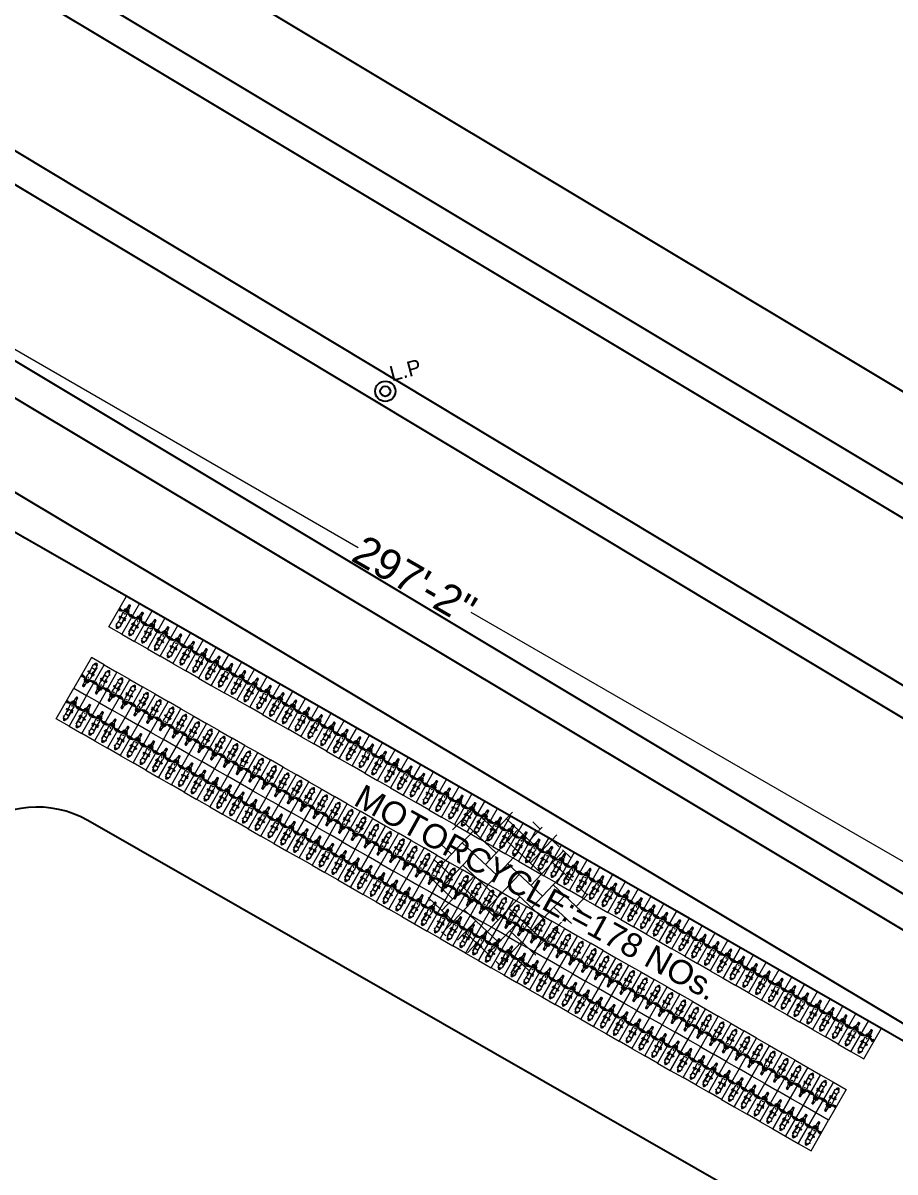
# Model space of a CAD drawing. Header units: inches. Extents: x -110725 to 51121, y 8404 to 44825.
# Drawn here: x -33992 to -32451, y 22907 to 24938 of the extents above; entities that cross this region are included whole.
import ezdxf
from ezdxf.enums import TextEntityAlignment as Align

# ---------------------------------------------------------------- set-up
doc = ezdxf.new("R2010")
doc.units = ezdxf.units.IN
doc.header["$LTSCALE"] = 0.1
doc.header["$MEASUREMENT"] = 0
doc.linetypes.add('CENTER', pattern=[2, 1.25, -0.25, 0.25, -0.25])
doc.layers.get('0').update_dxf_attribs({"color": 1, "lineweight": 0})
doc.layers.get('Defpoints').update_dxf_attribs({"lineweight": 0})
for name, color, linetype in [('boundary', 6, 'Continuous'), ('building', 6, 'Continuous'), ('GREEN BELT', 80, 'Continuous'), ('POLE', 7, 'Continuous'), ('road', 8, 'Continuous'), ('SEAL', 7, 'Continuous')]:
    doc.layers.add(name, color=color, linetype=linetype)
for name, color, linetype, lineweight in [('CAR', 4, 'Continuous', 0), ('dim', 252, 'Continuous', 0), ('HATCH', 5, 'Continuous', 5), ('TEXT', 3, 'Continuous', 0)]:
    doc.layers.add(name, color=color, linetype=linetype, lineweight=lineweight)
doc.styles.add('EHSAN', font='arial.ttf', dxfattribs={"height": 54})
doc.styles.add('MONOTXT', font='@Arial Unicode MS')
doc.styles.get("Standard").update_dxf_attribs({"font": 'arial.ttf'})
doc.dimstyles.new('DIM1', dxfattribs={"dimtxt": 54, "dimasz": 6, "dimexe": 6, "dimexo": 3, "dimgap": 1, "dimtad": 0, "dimzin": 0, "dimdsep": 46, "dimlunit": 4, "dimtxsty": 'EHSAN', "dimblk": 'ARCHTICK', "dimcen": 3, "dimdle": 6, "dimclrd": 4, "dimclre": 4, "dimclrt": 6, "dimadec": 0, "dimazin": 0, "dimtfac": 1, "dimtofl": 0, "dimtmove": 1, "dimatfit": 3, "dimldrblk": 'ARCHTICK', "dimfxl": 4, "dimtolj": 1, "dimtzin": 3, "dimlwd": -1, "dimlwe": -1, "dimarcsym": 0})

# ---------------------------------------------------------------- blocks, each defined once
blk = doc.blocks.new('LP')
at = {"layer": 'POLE', "linetype": 'Continuous'}
for radius in [2.24, 1.12]:
    blk.add_circle((39544.58, 18392.87), radius, dxfattribs=at)
at = {"layer": 'SEAL', "color": 7, "linetype": 'Continuous', "lineweight": 25, "style": 'MONOTXT'}
blk.add_text('L.P', height=3.36, dxfattribs=at).set_placement((39550.06, 18394.6), align=Align.CENTER)
blk = doc.blocks.new('_ArchTick')
at = {"color": 0, "linetype": 'ByBlock', "const_width": 0.15}
blk.add_lwpolyline([(-0.5, -0.5), (0.5, 0.5)], dxfattribs=at)
blk = doc.blocks.new('*D36')
at = {"layer": 'Defpoints', "color": 0, "transparency": 16777216}
for p in [(-34844.4, 24844.2), (-34980.2, 24608.8, 1175.7), (-31891.2, 22827, 1175.7)]:
    blk.add_point(p, dxfattribs=at)
at = {"layer": 'dim', "color": 4, "transparency": 16777216}
for p, q in [((-34978.7, 24611.4), (-34841.4, 24849.4)), ((-34865.2, 24856.2), (-33399.6, 24010.9)), ((-31734.6, 23050.4), (-33200.1, 23895.8)), ((-31889.7, 22829.6), (-31752.3, 23067.6))]:
    blk.add_line(p, q, dxfattribs=at)
at = {"layer": 'dim', "color": 4, "transparency": 16777216, "xscale": 24, "yscale": 24, "zscale": 24}
for p, rotation in [((-34844.4, 24844.2), 150.0229745556264), ((-31755.3, 23062.4), 330.0229745556264)]:
    blk.add_blockref('_ArchTick', p, dxfattribs=dict(at, rotation=rotation))
at = {"layer": 'dim', "color": 6, "transparency": 16777216, "insert": (-33299.9, 23953.3), "char_height": 54, "attachment_point": 5, "rotation": 330.023, "style": 'EHSAN'}
blk.add_mtext('\\A1;297\'-2"', dxfattribs=at)
blk = doc.blocks.new('*X104')
at = {"color": 0}
for p, q in [((923.8, 1749), (924.5, 1749.7)), ((923.8, 1749.4), (924.1, 1749.7)), ((924.4, 1748.8), (923.8, 1749.4)), ((924.7, 1748.9), (923.9, 1749.6)), ((924, 1748.8), (924.7, 1749.5)), ((924.7, 1749.2), (924.3, 1749.7)), ((924.3, 1748.8), (924.7, 1749.2))]:
    blk.add_line(p, q, dxfattribs=at)
blk = doc.blocks.new('BICK 2')
h = blk.add_hatch()
h.set_pattern_fill('AR-HBONE', color=8, scale=0.15, angle=180, style=0)
h.set_pattern_definition([(225, (19574.7, -9784.29946), (-2e-16, -0.848528137), [1.8, -0.6]), (315, (19574.27574, -9784.7237), (-2e-16, -0.848528137), [1.8, -0.6])])
h.paths.add_polyline_path([(-16.2, -16.9, -0.357799), (-13.7, -16.9), (-13.7, -13, 0.45044), (-16.2, -13)])
at = {"color": 9}
for p, q in [((-30, 0), (0, 0)), ((0, 0), (0, -72)), ((-30, -72), (-30, 0)), ((0, -72), (-30, -72))]:
    blk.add_line(p, q, dxfattribs=at)
for p, q in [((-18.2, -22.7), (-18.2, -25.4)), ((-18, -22.4), (-18, -22.2)), ((-17.9, -22.2), (-17.4, -22.2)), ((-17.7, -23.1), (-17.7, -24.6)), ((-17.3, -22.2), (-17.1, -22.2)), ((-17.3, -22.4), (-17.3, -22.2)), ((-17.1, -22.5), (-17.1, -22.8)), ((-16.9, -18.1), (-16.9, -22.8)), ((-16.7, -14.1), (-16.7, -17.4)), ((-16.2, -13), (-16.2, -16.9)), ((-13.7, -13), (-13.7, -16.9)), ((-13.3, -14.1), (-13.3, -17.4)), ((-13, -18.1), (-13, -22.8)), ((-12.6, -22.2), (-12.8, -22.2)), ((-12.8, -22.5), (-12.8, -22.8)), ((-12.6, -22.4), (-12.6, -22.2)), ((-12, -22.2), (-12.5, -22.2)), ((-12.3, -23.1), (-12.3, -24.6)), ((-11.9, -22.4), (-11.9, -22.2)), ((-11.7, -22.7), (-11.7, -25.4)), ((-28.7, -29.7), (-29.2, -29.4)), ((-29.1, -28.9), (-27.7, -28.4)), ((-29.1, -28.9), (-27.7, -28.4)), ((-27.1, -29.2), (-28.5, -29.7)), ((-28.5, -32.1), (-25.3, -30.8)), ((-28.3, -32.9), (-28.5, -32.2)), ((-28.2, -32.9), (-25, -31.6)), ((-27.5, -28.4), (-27, -28.7)), ((-27.5, -28.5), (-27, -28.7)), ((-25.2, -30.6), (-25.3, -30.8)), ((-24.8, -31.1), (-25.1, -30.6)), ((-24.6, -31.6), (-25, -30.6)), ((-25, -30.7), (-24.9, -30.7)), ((-24.7, -31.7), (-24.9, -31.6)), ((-23.8, -29.8), (-24.8, -30.2)), ((-24.8, -31.1), (-24.6, -31.6)), ((-24.7, -31.5), (-24.6, -31.5)), ((-24.4, -29.7), (-24.2, -29.7)), ((-24.3, -29.5), (-24.3, -29.8)), ((-23.2, -31.3), (-24.2, -31.7)), ((-23, -30.9), (-23.4, -30)), ((-21.6, -43.6), (-22, -43.6)), ((-18.7, -43.7), (-22, -43.7)), ((-22, -44.2), (-22, -43.8)), ((-22, -44.2), (-22, -44.5)), ((-18.7, -44.6), (-22, -44.6)), ((-21.6, -44.7), (-22, -44.7)), ((-18.7, -43.5), (-21.8, -43.5)), ((-18.7, -44.8), (-21.8, -44.8)), ((-21.6, -43.6), (-21.6, -43.5)), ((-21.6, -44.8), (-21.6, -44.7)), ((-21.4, -43.6), (-21.4, -43.5)), ((-20.8, -43.6), (-21.4, -43.6)), ((-21.4, -44.8), (-21.4, -44.7)), ((-20.8, -44.7), (-21.4, -44.7)), ((-20.8, -43.6), (-20.8, -43.5)), ((-20.8, -44.8), (-20.8, -44.7)), ((-20.7, -43.6), (-20.7, -43.5)), ((-20.1, -43.6), (-20.7, -43.6)), ((-20.7, -44.8), (-20.7, -44.7)), ((-20.1, -44.7), (-20.7, -44.7)), ((-20.2, -25.5), (-20.2, -25.8)), ((-18.5, -25.5), (-20.2, -25.5)), ((-20.2, -25.8), (-18.5, -25.8)), ((-20.1, -25.2), (-20.1, -25.5)), ((-20.1, -43.6), (-20.1, -43.5)), ((-20.1, -44.8), (-20.1, -44.7)), ((-19.9, -43.6), (-19.9, -43.5)), ((-19.4, -43.6), (-19.9, -43.6)), ((-19.9, -44.8), (-19.9, -44.7)), ((-19.4, -44.7), (-19.9, -44.7)), ((-19.4, -43.6), (-19.4, -43.5)), ((-19.4, -44.8), (-19.4, -44.7)), ((-19.2, -41.9), (-19.2, -42.1)), ((-19.2, -43.6), (-19.2, -43.5)), ((-18.7, -43.6), (-19.2, -43.6)), ((-19.2, -44.8), (-19.2, -44.7)), ((-18.7, -44.7), (-19.2, -44.7)), ((-19.1, -26), (-17.7, -26)), ((-19.1, -42), (-19.1, -41.8)), ((-18.7, -44.2), (-18.7, -43.5)), ((-18.2, -43.9), (-18.7, -43.9)), ((-18.7, -44.2), (-18.7, -44.8)), ((-18.1, -44.4), (-18.7, -44.4)), ((-18.6, -25.2), (-18.6, -25.5)), ((-18.5, -25.5), (-18.5, -25.8)), ((-18.5, -25.6), (-17.7, -25.6)), ((-18.3, -26), (-18.3, -27.1)), ((-18.3, -27.9), (-18.2, -28.7)), ((-17.7, -43.9), (-18.1, -43.9)), ((-18, -28.6), (-18, -28.8)), ((-17.7, -44.4), (-18, -44.4)), ((-18, -44.6), (-17.7, -44.6)), ((-18, -44.9), (-17.8, -44.9)), ((-17.8, -28.4), (-17.8, -28.5)), ((-17.7, -24.7), (-17.7, -25.1)), ((-17.3, -28.8), (-17.3, -29)), ((-17.1, -28.7), (-17.1, -28.7)), ((-15.6, -26.7), (-15.9, -26.7)), ((-15.5, -26.4), (-15.8, -26.2)), ((-15.5, -27), (-15.8, -27.2)), ((-15.3, -26.1), (-15.4, -25.9)), ((-15.3, -27.3), (-15.4, -27.5)), ((-15, -26), (-15, -25.8)), ((-15, -26.7), (-14.6, -27.3)), ((-15, -27.4), (-15, -27.6)), ((-14.6, -26.1), (-14.5, -25.9)), ((-14.6, -27.3), (-14.5, -27.5)), ((-14.4, -26.4), (-14.2, -26.2)), ((-14.4, -27), (-14.2, -27.2)), ((-14.3, -26.7), (-14, -26.7)), ((-12.8, -28.7), (-12.8, -28.7)), ((-12.6, -28.8), (-12.6, -29)), ((-12.3, -24.7), (-12.3, -25.1)), ((-12.3, -24.7), (-12.3, -28.4)), ((-11.4, -25.6), (-12.3, -25.6)), ((-10.9, -26), (-12.3, -26)), ((-12.3, -43.9), (-11, -43.9)), ((-12.2, -28.4), (-12.2, -28.5)), ((-12.2, -44.4), (-11, -44.4)), ((-11.9, -28.6), (-11.9, -28.8)), ((-11.7, -27.9), (-11.7, -28.7)), ((-11.6, -25.6), (-11.6, -25.6)), ((-11.6, -26), (-11.6, -27.1)), ((-11.4, -25.2), (-11.4, -25.5)), ((-11.4, -25.5), (-9.8, -25.5)), ((-11.4, -25.5), (-11.4, -25.8)), ((-9.8, -25.8), (-11.4, -25.8)), ((-11, -43.5), (-11.4, -40.2)), ((-11, -44.2), (-11, -43.5)), ((-11, -43.5), (-7.9, -43.5)), ((-11, -43.6), (-11, -43.6)), ((-11, -43.6), (-10.5, -43.6)), ((-11, -43.7), (-7.7, -43.7)), ((-11, -44.2), (-11, -44.8)), ((-11, -44.6), (-7.7, -44.6)), ((-11, -44.7), (-10.5, -44.7)), ((-11, -44.8), (-7.9, -44.8)), ((-10.4, -48.3), (-10.9, -44.8)), ((-10.5, -43.6), (-10.5, -43.5)), ((-10.5, -44.8), (-10.5, -44.7)), ((-10.3, -43.6), (-10.3, -43.5)), ((-10.3, -43.6), (-9.8, -43.6)), ((-10.3, -44.8), (-10.3, -44.7)), ((-10.3, -44.7), (-9.8, -44.7)), ((-9.9, -40.7), (-9.9, -41.2)), ((-9.8, -25.2), (-9.8, -25.5)), ((-9.8, -25.5), (-9.8, -25.8)), ((-9.8, -43.6), (-9.8, -43.5)), ((-9.8, -44.8), (-9.8, -44.7)), ((-9.2, -40.5), (-9.6, -40.5)), ((-9.6, -41.5), (-9.2, -41.5)), ((-9.6, -43.6), (-9.6, -43.5)), ((-9.6, -43.6), (-9, -43.6)), ((-9.6, -44.8), (-9.6, -44.7)), ((-9.6, -44.7), (-9, -44.7)), ((-9, -43.6), (-9, -43.5)), ((-9, -44.8), (-9, -44.7)), ((-8.9, -41.2), (-8.9, -40.7)), ((-8.9, -43.6), (-8.9, -43.5)), ((-8.9, -43.6), (-8.3, -43.6)), ((-8.9, -44.8), (-8.9, -44.7)), ((-8.9, -44.7), (-8.3, -44.7)), ((-8.3, -43.6), (-8.3, -43.5)), ((-8.3, -44.8), (-8.3, -44.7)), ((-8.1, -43.6), (-8.1, -43.5)), ((-8.1, -43.6), (-7.7, -43.6)), ((-8.1, -44.8), (-8.1, -44.7)), ((-8.1, -44.7), (-7.7, -44.7)), ((-7.7, -44.2), (-7.7, -43.8)), ((-7.7, -44.2), (-7.7, -44.5)), ((-6.9, -30.9), (-6.5, -30)), ((-6.8, -31.3), (-5.7, -31.7)), ((-6.2, -29.8), (-5.1, -30.2)), ((-5.5, -29.7), (-5.8, -29.7)), ((-5.6, -29.5), (-5.6, -29.8)), ((-5.4, -31.6), (-5, -30.6)), ((-5.1, -31.1), (-5.3, -31.6)), ((-5.3, -31.5), (-5.3, -31.5)), ((-5.2, -31.7), (-5, -31.6)), ((-5.1, -31.1), (-4.9, -30.6)), ((-4.9, -30.7), (-5, -30.7)), ((-1.8, -32.9), (-5, -31.6)), ((-4.8, -30.6), (-4.7, -30.8)), ((-1.5, -32.1), (-4.7, -30.8)), ((-2.5, -28.4), (-2.9, -28.7)), ((-2.5, -28.5), (-2.9, -28.7)), ((-2.9, -29.2), (-1.5, -29.7)), ((-0.8, -28.9), (-2.2, -28.4)), ((-0.8, -28.9), (-2.2, -28.4)), ((-1.7, -32.9), (-1.4, -32.2)), ((-1.2, -29.7), (-0.8, -29.4)), ((-20.2, -59.5), (-20.2, -59.3)), ((-20.2, -59.3), (-19, -59.3)), ((-19, -59.5), (-20.2, -59.5)), ((-20.2, -59.8), (-20.2, -59.5)), ((-19.1, -59), (-19, -59)), ((-18.8, -53.8), (-18.8, -54.3)), ((-11.2, -54.3), (-18.8, -54.3)), ((-11.2, -53.8), (-18.7, -53.8)), ((-18.2, -63.8), (-18.2, -62.5)), ((-15, -63.5), (-17.9, -63.5)), ((-15, -64.1), (-17.9, -64.1)), ((-17.6, -63.5), (-17.6, -62.9)), ((-16.9, -64.7), (-16.9, -64.1)), ((-16.8, -64.8), (-16.8, -64.9)), ((-15, -64.9), (-16.8, -64.9)), ((-16.7, -64.9), (-16.7, -66.1)), ((-15, -64.5), (-16.6, -64.5)), ((-15, -66.3), (-16.6, -66.3)), ((-15, -63.5), (-12.1, -63.5)), ((-15, -64.1), (-12.1, -64.1)), ((-15, -64.5), (-13.5, -64.6)), ((-15, -64.9), (-13.2, -64.9)), ((-15, -66.3), (-13.5, -66.3)), ((-13.3, -64.9), (-13.3, -66.1)), ((-13.2, -64.8), (-13.2, -64.9)), ((-13.1, -64.7), (-13.1, -64.1)), ((-12.3, -63.5), (-12.3, -63)), ((-11.8, -63.8), (-11.8, -62.5)), ((-11.2, -53.8), (-11.2, -54.3)), ((-11, -59), (-11, -59)), ((-9.8, -59.3), (-11, -59.3)), ((-11, -59.5), (-9.8, -59.6)), ((-10.2, -59), (-10.4, -48.3)), ((-9.9, -59.8), (-9.9, -59.6)), ((-9.8, -59.6), (-9.8, -59.3))]:
    blk.add_line(p, q)
for points in [[(-18.2, -22.7, -0.128062), (-18.2, -22.5, -0.106229), (-18.1, -22.4, -0.085212), (-17.9, -22.3, -0.074629), (-17.7, -22.3, -0.074629), (-17.4, -22.3, -0.085212), (-17.3, -22.4, -0.106229), (-17.1, -22.5, -0.128062), (-17.1, -22.7, -0.128062)], [(-12.3, -26.3), (-12.3, -23.1, 0.414214), (-12.6, -22.8), (-15, -22.8), (-17.4, -22.8, 0.414214), (-17.7, -23.1)], [(-11.7, -22.7, 0.128062), (-11.8, -22.5, 0.106229), (-11.9, -22.4, 0.085212), (-12.1, -22.3, 0.074629), (-12.3, -22.3, 0.074629), (-12.5, -22.3, 0.085212), (-12.7, -22.4, 0.106229), (-12.8, -22.5, 0.128062), (-12.8, -22.7, 0.128062)], [(-23.4, -30.1), (-22.7, -29.8, 0.088184), (-22.6, -29.7), (-19.8, -27.2, -0.186475), (-19.6, -27.1), (-17.7, -27.1)], [(-23.1, -30.8), (-22.3, -30.5, 0.089602), (-22.2, -30.5), (-19.5, -28, -0.187817), (-19.4, -27.9), (-17.7, -27.9)], [(-18.3, -25.6, -0.134956), (-18.3, -25.4, -0.106229), (-18.1, -25.3, -0.085212), (-17.9, -25.2, -0.074629), (-17.7, -25.1, -0.000386), (-17.7, -25.1, -0.085212)], [(-18.2, -28.7, -0.128062), (-18.2, -28.6, -0.106229), (-18.1, -28.4, -0.085212), (-17.9, -28.4, -0.074629), (-17.7, -28.3, -0.074629)], [(-17.9, -29.1, -0.065943), (-18.1, -29, -0.106229), (-18.2, -28.9, -0.128062), (-18.2, -28.7, -0.128062)], [(-12.3, -27.9), (-12.3, -24.7, 0.414214), (-12.6, -24.4), (-15, -24.4), (-17.4, -24.4, 0.414214), (-17.7, -24.7)], [(-17.1, -28.7, -0.040595), (-17.1, -28.7, -0.128062), (-17.1, -28.9, -0.106229), (-17.3, -29, -0.085212), (-17.4, -29.1, -0.024362), (-17.5, -29.1, -0.074629)], [(-12.8, -28.7, 0.040595), (-12.8, -28.7, 0.128062), (-12.8, -28.9, 0.106229), (-12.7, -29, 0.085212), (-12.5, -29.1, 0.024362), (-12.4, -29.1)], [(-11.6, -25.6, 0.128062), (-11.7, -25.4, 0.106229), (-11.8, -25.3, 0.085212), (-12, -25.2, 0.074629), (-12.3, -25.1, 0.000386), (-12.3, -25.1, 0.085212)], [(-6.6, -30.1), (-7.2, -29.8, -0.088184), (-7.3, -29.7), (-10.1, -27.2, 0.186475), (-10.3, -27.1), (-12.3, -27.1)], [(-6.9, -30.8), (-7.6, -30.5, -0.089602), (-7.7, -30.5), (-10.4, -28, 0.187817), (-10.6, -27.9), (-12.3, -27.9)], [(-11.7, -28.7, 0.128062), (-11.8, -28.6, 0.106229), (-11.9, -28.4, 0.085212), (-12.1, -28.4, 0.074629), (-12.3, -28.3)], [(-12, -29.1, 0.065943), (-11.9, -29, 0.106229), (-11.8, -28.9, 0.128062), (-11.7, -28.7, 0.128062)]]:
    blk.add_lwpolyline(points, format="xyb")
for points in [[(-17.1, -22.5), (-17.1, -22.1), (-16.9, -20.6)], [(-17.1, -22.5), (-17.1, -22.8)], [(-12.8, -22.5), (-12.8, -22.1), (-13, -20.6)], [(-12.8, -22.5), (-12.8, -22.8)], [(-25.2, -30.1), (-25.4, -30.2), (-25.6, -30.3), (-25.8, -30.4), (-26, -30.4), (-26.3, -30.5), (-26.5, -30.5), (-26.8, -30.6), (-27, -30.6), (-27.2, -30.6), (-27.4, -30.6), (-27.6, -30.6), (-27.8, -30.6), (-27.9, -30.6), (-28.1, -30.6), (-28.2, -30.6), (-28.3, -30.5), (-28.3, -30.5), (-28.4, -30.5), (-28.4, -30.5), (-28.5, -30.5), (-28.5, -30.5), (-28.5, -30.5), (-28.5, -30.5), (-28.5, -30.6), (-28.5, -30.6), (-28.5, -30.6), (-28.5, -30.7), (-28.5, -30.7), (-28.4, -30.8), (-28.4, -30.8), (-28.3, -30.8), (-28.2, -30.8), (-28.1, -30.9), (-27.9, -30.9), (-27.8, -30.9), (-27.6, -30.9), (-27.4, -30.9), (-27.2, -30.9), (-27, -30.9), (-26.7, -30.9), (-26.4, -30.8), (-26.1, -30.8), (-25.8, -30.7), (-25.4, -30.6), (-25, -30.4)], [(-27, -29.2), (-25.4, -29.7), (-24.9, -30.6)], [(-26.9, -29), (-25.2, -29.6), (-24.7, -30.5)], [(-24.7, -29.7), (-24.9, -29.8), (-25, -30), (-25, -30)], [(-24.7, -29.7), (-24.7, -29.8), (-24.7, -29.9), (-24.7, -30), (-24.7, -30.1), (-24.7, -30.1), (-24.7, -30.1), (-24.8, -30.2), (-24.8, -30.2)], [(-24.7, -29.7), (-24.7, -29.6), (-24.6, -29.5), (-24.6, -29.5), (-24.5, -29.5), (-24.4, -29.5), (-24.3, -29.4), (-24.3, -29.5), (-24.2, -29.5), (-24.1, -29.5), (-24.1, -29.5), (-24, -29.5), (-24, -29.6), (-23.9, -29.6), (-23.9, -29.7), (-23.8, -29.7), (-23.8, -29.8)], [(-23.9, -29.6), (-22, -28.6), (-19.8, -27.2)], [(-23.9, -29.7), (-22, -28.7), (-20.4, -27.7)], [(-20.2, -25.8), (-20.1, -25.8), (-20, -25.9), (-19.9, -26), (-19.8, -26), (-19.5, -26), (-19.3, -26)], [(-19.1, -41.8), (-19.4, -41.8), (-19.6, -41.8), (-19.7, -41.8), (-19.8, -41.8), (-19.9, -41.8), (-19.9, -41.9), (-19.8, -41.9), (-19.8, -41.9), (-19.7, -41.9), (-19.6, -41.9), (-19.5, -41.9), (-19.4, -41.9), (-19.3, -41.9), (-19.2, -41.9), (-19.1, -41.9), (-19.1, -41.9)], [(-19.1, -42), (-18, -44), (-18, -45.3), (-18.9, -46.9), (-18.8, -47.6), (-19.5, -47.6), (-19.5, -46.8), (-18.9, -46.9)], [(-18.5, -25.8), (-18.6, -25.8), (-18.7, -25.9), (-18.8, -26), (-18.9, -26), (-19.2, -26), (-19.3, -26)], [(-19.2, -42.1), (-18.1, -44), (-18.2, -45.3), (-19, -46.8), (-19, -46.8)], [(-17.5, -43.5), (-18, -45.6), (-18.3, -47.7), (-18.5, -49.6), (-18.7, -51.4), (-18.8, -53.2), (-18.7, -53.8)], [(-18, -28.6), (-17.8, -28.4), (-17.7, -28.4)], [(-17.6, -29.2), (-17.9, -29.1), (-18, -28.8), (-17.8, -28.5), (-17.6, -28.6)], [(-17.4, -28.7), (-17.3, -29), (-17.6, -29.2)], [(-17.4, -28.7), (-17.3, -28.8)], [(-12.5, -28.7), (-12.6, -29), (-12.4, -29.2), (-12, -29.1), (-11.9, -28.8), (-12.2, -28.5), (-12.3, -28.6)], [(-12.6, -28.7), (-12.6, -28.8)], [(-12.4, -43.5), (-12, -45.6), (-11.7, -47.7), (-11.4, -49.6), (-11.3, -51.5), (-11.2, -53.2), (-11.3, -53.8)], [(-11.9, -28.6), (-12.2, -28.4), (-12.3, -28.4)], [(-11.4, -25.8), (-11.4, -25.8), (-11.3, -25.9), (-11.2, -26), (-11, -26), (-10.8, -26), (-10.6, -26)], [(-9.9, -40.8), (-10.1, -40.8), (-10.4, -40.9), (-10.6, -41), (-10.9, -41.3), (-11.1, -41.6), (-11.2, -41.7)], [(-9.9, -41.2), (-10.1, -41.2), (-10.2, -41.2), (-10.4, -41.3), (-10.6, -41.5), (-10.8, -41.8), (-11.1, -42.3)], [(-9.8, -25.8), (-9.8, -25.8), (-9.9, -25.9), (-10, -26), (-10.2, -26), (-10.4, -26), (-10.6, -26)], [(-6, -29.6), (-7.9, -28.6), (-10.1, -27.2)], [(-6.1, -29.7), (-8, -28.7), (-9.5, -27.7)], [(-5.2, -29.7), (-5.2, -29.6), (-5.3, -29.5), (-5.4, -29.5), (-5.4, -29.5), (-5.5, -29.5), (-5.6, -29.4), (-5.7, -29.5), (-5.7, -29.5), (-5.8, -29.5), (-5.9, -29.5), (-5.9, -29.5), (-6, -29.6), (-6, -29.6), (-6.1, -29.7), (-6.1, -29.7), (-6.2, -29.8)], [(-5.2, -29.7), (-5.2, -29.8), (-5.3, -29.9), (-5.3, -30), (-5.3, -30.1), (-5.3, -30.1), (-5.2, -30.1), (-5.2, -30.2), (-5.1, -30.2)], [(-3, -29), (-4.7, -29.6), (-5.2, -30.5)], [(-5.2, -29.7), (-5.1, -29.8), (-4.9, -30), (-4.9, -30)], [(-3, -29.2), (-4.5, -29.7), (-5, -30.6)], [(-4.7, -30.1), (-4.6, -30.2), (-4.4, -30.3), (-4.1, -30.4), (-3.9, -30.4), (-3.7, -30.5), (-3.4, -30.5), (-3.2, -30.6), (-3, -30.6), (-2.7, -30.6), (-2.5, -30.6), (-2.3, -30.6), (-2.2, -30.6), (-2, -30.6), (-1.9, -30.6), (-1.8, -30.6), (-1.7, -30.5), (-1.6, -30.5), (-1.6, -30.5), (-1.5, -30.5), (-1.5, -30.5), (-1.5, -30.5), (-1.4, -30.5), (-1.4, -30.5), (-1.4, -30.6), (-1.4, -30.6), (-1.4, -30.6), (-1.4, -30.7), (-1.5, -30.7), (-1.5, -30.8), (-1.6, -30.8), (-1.7, -30.8), (-1.8, -30.8), (-1.9, -30.9), (-2, -30.9), (-2.2, -30.9), (-2.3, -30.9), (-2.5, -30.9), (-2.7, -30.9), (-3, -30.9), (-3.2, -30.9), (-3.5, -30.8), (-3.8, -30.8), (-4.2, -30.7), (-4.6, -30.6), (-4.9, -30.4)], [(-20.2, -59.3), (-20.2, -59.2), (-20.1, -59.1), (-20, -59.1), (-19.8, -59), (-19.6, -59), (-19.4, -59)], [(-19, -59), (-19, -59), (-19.3, -59), (-19.4, -59)], [(-18.8, -54.3), (-18.9, -56.3), (-19, -57.6), (-19, -58.9), (-19, -60), (-18.9, -61), (-18.6, -61.9), (-18.1, -62.5), (-17.4, -63.1), (-16.4, -63.4), (-15, -63.5)], [(-16.2, -66.3), (-15.7, -67.1), (-15, -67.1)], [(-11.2, -54.3), (-11.1, -56.3), (-11, -57.7), (-11, -58.9), (-11, -60), (-11.1, -61), (-11.4, -61.9), (-11.9, -62.6), (-12.6, -63.1), (-13.6, -63.4), (-15, -63.5)], [(-13.7, -66.3), (-14.3, -67.1), (-15, -67.1)], [(-11, -59), (-10.8, -59), (-10.7, -59)], [(-9.8, -59.3), (-9.9, -59.2), (-10, -59.1), (-10.1, -59.1), (-10.2, -59.1), (-10.5, -59), (-10.7, -59)]]:
    blk.add_lwpolyline(points)
blk.add_lwpolyline([(-17.7, -25.1), (-17.7, -28.4, 0.414214), (-17.4, -28.7), (-15, -28.7), (-12.6, -28.7, 0.414214), (-12.3, -28.4), (-12.3, -25.1, 0.414214), (-12.6, -24.9), (-15, -24.9), (-17.4, -24.9, 0.414214)], format="xyb", close=True)
for points in [[(-16.5, -25.3), (-16.5, -25.7), (-17.2, -25.5)], [(-13.5, -25.3), (-13.5, -25.7), (-12.8, -25.5)]]:
    blk.add_lwpolyline(points, close=True)
for centre, radius in [((-24.3, -29.7), 0.124), ((-16.8, -28.1), 0.224), ((-15, -26.7), 0.973), ((-15, -26.7), 0.938), ((-15, -33.1), 0.633), ((-15, -33.1), 0.667), ((-15, -33.1), 0.353), ((-15, -33.1), 0.213), ((-15, -26.7), 0.0367), ((-5.6, -29.7), 0.124)]:
    blk.add_circle(centre, radius)
for centre, radius, start, end in [((-17.9, -22.2), 0.0699, 90, 180), ((-17.4, -22.2), 0.0699, 0, 90), ((-15, -18.4), 1.98, 8.7974, 171.2026), ((-15, -18.6), 1.98, 8.7974, 171.2026), ((-15, -14.1), 1.68, 0, 180), ((-12.5, -22.2), 0.0699, 90, 180), ((-12, -22.2), 0.0699, 0, 90), ((-29.1, -29.2), 0.28, 109.6251, 175.3109), ((-29.1, -29.2), 0.28, 109.6251, 239.1993), ((-28.6, -29.4), 0.28, 239.1993, 290.1131), ((-28.5, -32.2), 0.0699, 112.0934, 202.0934), ((-28.2, -32.8), 0.0699, 202.0934, 292.0682), ((-27.6, -28.7), 0.28, 56.9045, 109.6251), ((-27.6, -28.6), 0.28, 56.9045, 109.6251), ((-27.2, -28.9), 0.28, 290.1131, 56.9045), ((-27.2, -29), 0.28, 4.6891, 56.9045), ((-25.3, -30.8), 0.0699, 292.0934, 338.8868), ((-25.1, -30.6), 0.0699, 22.0934, 158.8868), ((-24.8, -30.6), 0.135, 164.859, 69.0897), ((-24.7, -30.5), 0.28, 177.4296, 202.0934), ((-25, -31.7), 0.0699, 65.2746, 112.0679), ((-24.7, -30.5), 0.28, 112.0934, 125.8905), ((-24.8, -30.6), 0.135, 198.8427, 36.9374), ((-24.8, -30.6), 0.1, 207.3451, 27.3451), ((-24.7, -31.6), 0.0699, 245.2746, 22.0679), ((-24.3, -31.5), 0.28, 202.0934, 292.0679), ((-23.7, -30.1), 0.28, 22.0934, 112.0934), ((-23.3, -31), 0.28, 292.0679, 22.0934), ((-21.8, -43.8), 0.25, 90.0433, 180.0433), ((-21.8, -44.5), 0.25, 180.0433, 270.0433), ((-19.9, -25.2), 0.263, 123.2495, 180), ((-19.3, -26), 1.22, 56.7505, 123.2495), ((-18.8, -25.2), 0.263, 0, 56.7505), ((-15.2, -45.5), 3.06, 85.5738, 138.5879), ((-14.7, -45.5), 3.06, 41.6153, 94.4262), ((-11.1, -25.2), 0.263, 123.2495, 180), ((-10.6, -26), 1.22, 56.7505, 123.2495), ((-10.1, -25.2), 0.263, 0, 56.7505), ((-9.6, -40.7), 0.28, 90.0433, 180.0433), ((-9.6, -41.2), 0.28, 180.0433, 271.2894), ((-9.2, -40.7), 0.28, 0.0433, 90.0433), ((-9.2, -41.2), 0.28, 271.2894, 0.0433), ((-7.9, -43.8), 0.25, 0.0433, 90.0433), ((-7.9, -44.5), 0.25, 270.0433, 0.0433), ((-6.7, -31), 0.28, 157.9066, 247.9321), ((-6.3, -30.1), 0.28, 67.9066, 157.9066), ((-5.6, -31.5), 0.28, 247.9321, 337.9066), ((-5.1, -30.6), 0.135, 110.9103, 15.141), ((-5.1, -30.6), 0.135, 143.0626, 341.1573), ((-5.2, -31.6), 0.0699, 157.9321, 294.7254), ((-5.1, -30.6), 0.1, 152.6549, 332.6549), ((-5.2, -30.5), 0.28, 54.1095, 67.9066), ((-5.2, -30.5), 0.28, 337.9066, 2.5704), ((-5, -31.7), 0.0699, 67.9321, 114.7254), ((-4.8, -30.6), 0.0699, 21.1132, 157.9066), ((-4.6, -30.8), 0.0699, 201.1132, 247.9066), ((-2.8, -28.9), 0.28, 123.0955, 249.8869), ((-2.8, -29), 0.28, 123.0955, 175.3109), ((-2.3, -28.6), 0.28, 70.3749, 123.0955), ((-2.3, -28.7), 0.28, 70.3749, 123.0955), ((-1.8, -32.8), 0.0699, 247.9318, 337.9066), ((-1.4, -29.4), 0.28, 249.8869, 300.8007), ((-1.5, -32.2), 0.0699, 337.9066, 67.9066), ((-0.9, -29.2), 0.28, 300.8007, 70.3749), ((-0.9, -29.2), 0.28, 4.6891, 70.3749), ((-19.9, -59.8), 0.263, 179.8971, 236.6476), ((-19.4, -59), 1.22, 236.6476, 291.7021), ((-17.9, -63.8), 0.28, 89.8971, 269.8971), ((-16.6, -64.8), 0.224, 89.8971, 179.8971), ((-16.5, -66.1), 0.224, 179.8971, 269.8971), ((-16.8, -63.5), 1.06, 279.4763, 325.5296), ((-13.3, -63.5), 1.06, 214.2646, 260.3179), ((-13.6, -66.1), 0.224, 269.8971, 359.8971), ((-13.5, -64.8), 0.224, 359.8971, 89.8971), ((-12.1, -63.8), 0.28, 269.8971, 89.8971), ((-10.7, -59), 1.22, 251.7308, 303.1466), ((-10.1, -59.8), 0.263, 303.1466, 359.8971)]:
    blk.add_arc(centre, radius, start, end)
for points in [[(-17.7, -43.9), (-19.4, -34.9), (-18.5, -30.4), (-16.6, -28.7)], [(-12.3, -43.9), (-10.5, -34.9), (-11.5, -30.4), (-13.3, -28.7)]]:
    blk.add_spline(points, degree=3)
at = {"extrusion": (0, 0, -1), "xscale": -1.119118922855427, "yscale": 1.119118922855705, "zscale": -1.119118922855427, "rotation": 89.95668755153847}
blk.add_blockref('*X104', (1967.8, 991.9), dxfattribs=at)

msp = doc.modelspace()

# ---------------------------------------------------------------- hatches: boundary and pattern name
at = {"layer": 'HATCH'}
h = msp.add_hatch(dxfattribs=at)
h.set_pattern_fill('AR-HBONE', color=251, scale=7, angle=1.75657996)
h.set_pattern_definition([(46.75658, (711.216, 1036.645), (-1.213809, 39.579372), [84, -28]), (136.75658, (730.4, 1057.042), (-1.213809, 39.579372), [84, -28])])
edge = h.paths.add_edge_path()
edge.add_line((-33035.78288, 23496.01699), (-33095.53544, 23527.83053))
edge.add_arc((-33069.09645, 23505.46779), 34.6282, 139.77464007, 151.1933915)
edge.add_arc((-33135.86062, 23502.02378), 41.61381, 28.92918698, 138.92918688)
edge.add_arc((-33199.00073, 23516.64915), 34.21748, 21.81311166, 211.78334777)
edge.add_arc((-33224.70107, 23457.15068), 41.61381, 94.66727255, 204.66727245)
edge.add_arc((-33237.16368, 23406.78484), 41.61381, 127.53631534, 237.53631524)
edge.add_arc((-33220.29661, 23357.71819), 41.61381, 160.40535813, 270.40535803)
edge.add_arc((-33179.50024, 23325.66057), 41.61381, 193.27440091, 303.27440081)
edge.add_arc((-33121.28984, 23287.6408), 35.52601, 174.7860364, 387.5008509)
edge.add_arc((-33081.84674, 23344.89633), 41.61381, 259.01248649, 369.01248639)
edge.add_arc((-33022.11835, 23380.29846), 34.36949, 237.17997101, 455.02361678)
edge.add_arc((-33058.44558, 23439.46875), 41.61381, 323.1911014, 433.1911013)
edge.add_arc((-33069.09645, 23505.46779), 34.6282, 310.92689678, 344.16176156)

# ---------------------------------------------------------------- linework, layer by layer
at = {"layer": 'boundary', "linetype": 'CENTER', "elevation": -26.09038}
msp.add_lwpolyline([(-34435.52017, 24283.46768), (-31891.5332, 22827.19774)], dxfattribs=at)
at = {"layer": 'building', "linetype": 'Continuous', "elevation": 1.07221}
msp.add_lwpolyline([(-34435.52017, 24283.46768), (-31891.15632, 22826.982), (-28289.2318, 20595.17907), (-28349.83395, 20283.36427), (-34572.37367, 20285.00184)], dxfattribs=at)
at = {"layer": 'CAR', "linetype": 'Continuous'}
msp.add_circle((-33960.35096, 21924.4645, 27.16259), 11425.94255, dxfattribs=at)
at = {"layer": 'GREEN BELT', "linetype": 'Continuous'}
msp.add_line((-32713.03775, 22861.54687), (-33877.32881, 23528.02909), dxfattribs=at)
at = {"layer": 'GREEN BELT', "linetype": 'Continuous', "elevation": 6.55238}
for points in [[(-39398.39957, 27959.75644), (-26689.61813, 20306.28942), (-26356.16376, 20114.87979)], [(-26356.16376, 20114.87979), (-26172.20898, 20026.27814), (-26155.72011, 20014.59036), (-26159.32003, 20003.42417), (-26274.56308, 20008.92592), (-26843.79398, 20348.01523), (-39427.62699, 27910.4647)]]:
    msp.add_lwpolyline(points, dxfattribs=at)
at = {"layer": 'GREEN BELT', "linetype": 'Continuous'}
msp.add_arc((-33966.75244, 23371.81317), 180, 60.21162085, 129.91806794, dxfattribs=at)
at = {"layer": 'road', "linetype": 'Continuous'}
for points, elevation in [([(-23085.40667, 20175.56966), (-24127.37715, 20026.77406), (-24885.77817, 20041.24794), (-25186.76079, 20066.52914), (-25358.58587, 20097.59272), (-25838.96347, 20224.61767), (-26335.45509, 20461.95732), (-38394.18629, 27698.09241)], 5.71844), ([(-23078.04682, 20124.03087), (-24124.17323, 19974.6418), (-24888.45647, 19989.22794), (-25193.58594, 20014.85745), (-25369.88927, 20046.73064), (-25857.00273, 20175.53674), (-26360.13096, 20416.0489), (-38420.48674, 27653.15887)], 5.71844), ([(-25409.29349, 20261.40322), (-25614.46777, 20280.53774), (-26247.69737, 20578.19871), (-37423.65028, 27274.65336)], 0.23827), ([(-26913.15578, 20083.63124), (-27138.79282, 20218.94372), (-38707.52827, 27162.757)], 4.40796), ([(-38738.57101, 27109.72141), (-26966.64816, 20058.33929)], 1.42961), ([(-38170.82777, 26513.70008), (-38088.52878, 26528.62687), (-37933.48875, 26477.02846), (-37731.43217, 26336.76517), (-28581.70415, 20864.22481), (-27969.98026, 20463.11896)], 3.21662)]:
    msp.add_lwpolyline(points, dxfattribs=dict(at, elevation=elevation))

# ---------------------------------------------------------------- block references
at = {"layer": 'building', "linetype": 'Continuous', "xscale": 8.002064570160488, "yscale": 8.002064570160488, "zscale": 8.002064570160488, "rotation": 14.69136503644292}
msp.add_blockref('LP', (-302117.42687, -198334.75914, 8.45853), dxfattribs=at)
at = {"layer": 'CAR'}
for p, xscale, yscale, zscale, rotation in [((-33786.42727, 23911.90348, -26.09038), 0.8685450909886325, 0.8685450909886325, 0.8685450909886325, 330.2116208530575), ((-33786.42727, 23911.90348, -26.09038), -0.8685450909886325, 0.8685450909886325, 0.8685450909886325, 330.2116208530487), ((-33741.20041, 23886.01399, -26.09038), 0.8685450909886325, 0.8685450909886325, 0.8685450909886325, 330.2116208530487), ((-33741.20041, 23886.01399, -26.09038), -0.8685450909886325, 0.8685450909886325, 0.8685450909886325, 330.2116208530575), ((-33695.97355, 23860.12451, -26.09038), 0.8685450909886325, 0.8685450909886325, 0.8685450909886325, 330.2116208530575), ((-33695.97355, 23860.12451, -26.09038), -0.8685450909886325, 0.8685450909886325, 0.8685450909886325, 330.2116208530487), ((-33650.74669, 23834.23502, -26.09038), 0.8685450909886325, 0.8685450909886325, 0.8685450909886325, 330.2116208530487), ((-33650.74669, 23834.23502, -26.09038), -0.8685450909886325, 0.8685450909886325, 0.8685450909886325, 330.2116208530487), ((-33879.62941, 23749.08679, -26.09038), -0.8685450909886322, 0.8685450909886324, 0.8685450909886325, 150.2116208529464), ((-33628.13326, 23821.29028, -26.09038), -0.8685450909886325, 0.8685450909886325, 0.8685450909886325, 330.2116208530575), ((-33582.90641, 23795.40079, -26.09038), 0.8685450909886325, 0.8685450909886325, 0.8685450909886325, 330.2116208530575), ((-33879.62941, 23749.08679, -26.09038), 0.8685450909886326, 0.8685450909886326, 0.8685450909886326, 150.2116208529554), ((-33834.40255, 23723.1973, -26.09038), -0.8685450909886325, 0.8685450909886324, 0.8685450909886325, 150.2116208529553), ((-33582.90641, 23795.40079, -26.09038), -0.8685450909886325, 0.8685450909886325, 0.8685450909886325, 330.2116208530487), ((-33834.40255, 23723.1973, -26.09038), 0.8685450909886324, 0.8685450909886324, 0.8685450909886324, 150.2116208529465), ((-33537.67955, 23769.51131, -26.09038), 0.8685450909886325, 0.8685450909886325, 0.8685450909886325, 330.2116208530487), ((-33537.67955, 23769.51131, -26.09038), -0.8685450909886325, 0.8685450909886325, 0.8685450909886325, 330.2116208530487), ((-33879.62941, 23749.08679, -26.09038), 0.8685450909886321, 0.8685450909886321, 0.8685450909886321, 330.2116208529289), ((-33879.62941, 23749.08679, -26.09038), -0.8685450909886325, 0.8685450909886324, 0.8685450909886325, 330.21162085292), ((-33789.1757, 23697.30782, -26.09038), -0.8685450909886322, 0.8685450909886324, 0.8685450909886325, 150.2116208529464), ((-33789.1757, 23697.30782, -26.09038), 0.8685450909886326, 0.8685450909886326, 0.8685450909886326, 150.2116208529554), ((-33515.06612, 23756.56657, -26.09038), -0.8685450909886325, 0.8685450909886325, 0.8685450909886325, 330.2116208530575), ((-33834.40255, 23723.1973, -26.09038), 0.8685450909886325, 0.8685450909886325, 0.8685450909886325, 330.21162085292), ((-33743.94884, 23671.41833, -26.09038), -0.8685450909886325, 0.8685450909886324, 0.8685450909886325, 150.2116208529553), ((-33469.83926, 23730.67708, -26.09038), 0.8685450909886325, 0.8685450909886325, 0.8685450909886325, 330.2116208530575), ((-33469.83926, 23730.67708, -26.09038), -0.8685450909886325, 0.8685450909886325, 0.8685450909886325, 330.2116208530487), ((-33834.40255, 23723.1973, -26.09038), -0.8685450909886321, 0.8685450909886324, 0.8685450909886325, 330.2116208529289), ((-33789.1757, 23697.30782, -26.09038), 0.8685450909886321, 0.8685450909886321, 0.8685450909886321, 330.2116208529289), ((-33743.94884, 23671.41833, -26.09038), 0.8685450909886326, 0.8685450909886326, 0.8685450909886326, 150.2116208529554), ((-33721.33541, 23658.47359, -26.09038), 0.8685450909886324, 0.8685450909886324, 0.8685450909886324, 150.2116208529465), ((-33424.61241, 23704.78759, -26.09038), 0.8685450909886325, 0.8685450909886325, 0.8685450909886325, 330.2116208530487), ((-33789.1757, 23697.30782, -26.09038), -0.8685450909886325, 0.8685450909886324, 0.8685450909886325, 330.21162085292), ((-33676.10855, 23632.58411, -26.09038), -0.8685450909886329, 0.8685450909886324, 0.8685450909886325, 150.2116208529241), ((-33676.10855, 23632.58411, -26.09038), 0.8685450909886326, 0.8685450909886326, 0.8685450909886326, 150.2116208529554), ((-33424.61241, 23704.78759, -26.09038), -0.8685450909886325, 0.8685450909886325, 0.8685450909886325, 330.2116208530487), ((-33401.99898, 23691.84285, -26.09038), -0.8685450909886325, 0.8685450909886325, 0.8685450909886325, 330.2116208530575), ((-33743.94884, 23671.41833, -26.09038), 0.8685450909886325, 0.8685450909886325, 0.8685450909886325, 330.21162085292), ((-33743.94884, 23671.41833, -26.09038), -0.8685450909886325, 0.8685450909886324, 0.8685450909886325, 330.21162085292), ((-33630.8817, 23606.69462, -26.09038), -0.8685450909886325, 0.8685450909886324, 0.8685450909886325, 150.2116208529553), ((-33356.77212, 23665.95337, -26.09038), 0.8685450909886325, 0.8685450909886325, 0.8685450909886325, 330.2116208530575), ((-33356.77212, 23665.95337, -26.09038), -0.8685450909886325, 0.8685450909886325, 0.8685450909886325, 330.2116208530487), ((-33721.33541, 23658.47359, -26.09038), -0.8685450909886321, 0.8685450909886324, 0.8685450909886325, 330.2116208529289), ((-33676.10855, 23632.58411, -26.09038), 0.8685450909886325, 0.8685450909886325, 0.8685450909886325, 330.2116208529513), ((-33630.8817, 23606.69462, -26.09038), 0.8685450909886326, 0.8685450909886326, 0.8685450909886326, 150.2116208529554), ((-33608.26827, 23593.74988, -26.09038), 0.8685450909886324, 0.8685450909886324, 0.8685450909886324, 150.2116208529465), ((-33311.54526, 23640.06388, -26.09038), 0.8685450909886325, 0.8685450909886325, 0.8685450909886325, 330.2116208530487), ((-33676.10855, 23632.58411, -26.09038), -0.8685450909886325, 0.8685450909886324, 0.8685450909886325, 330.21162085292), ((-33563.04141, 23567.86039, -26.09038), -0.8685450909886322, 0.8685450909886324, 0.8685450909886325, 150.2116208529464), ((-33311.54526, 23640.06388, -26.09038), -0.8685450909886325, 0.8685450909886325, 0.8685450909886325, 330.2116208530487), ((-33288.93183, 23627.11914, -26.09038), -0.8685450909886325, 0.8685450909886325, 0.8685450909886325, 330.2116208530575), ((-33630.8817, 23606.69462, -26.09038), 0.8685450909886325, 0.8685450909886325, 0.8685450909886325, 330.21162085292), ((-33630.8817, 23606.69462, -26.09038), -0.8685450909886325, 0.8685450909886324, 0.8685450909886325, 330.21162085292), ((-33563.04141, 23567.86039, -26.09038), 0.8685450909886326, 0.8685450909886326, 0.8685450909886326, 150.2116208529554), ((-33517.81455, 23541.97091, -26.09038), -0.8685450909886325, 0.8685450909886324, 0.8685450909886325, 150.2116208529553), ((-33243.70498, 23601.22965, -26.09038), 0.8685450909886325, 0.8685450909886325, 0.8685450909886325, 330.2116208530575), ((-33608.26827, 23593.74988, -26.09038), -0.8685450909886321, 0.8685450909886324, 0.8685450909886325, 330.2116208529289), ((-33517.81455, 23541.97091, -26.09038), 0.8685450909886326, 0.8685450909886326, 0.8685450909886326, 150.2116208529554), ((-33243.70498, 23601.22965, -26.09038), -0.8685450909886325, 0.8685450909886325, 0.8685450909886325, 330.2116208530487), ((-33198.47812, 23575.34017, -26.09038), 0.8685450909886325, 0.8685450909886325, 0.8685450909886325, 330.2116208530487), ((-33563.04141, 23567.86039, -26.09038), 0.8685450909886321, 0.8685450909886321, 0.8685450909886321, 330.2116208529289), ((-33563.04141, 23567.86039, -26.09038), -0.8685450909886325, 0.8685450909886324, 0.8685450909886325, 330.21162085292), ((-33495.20112, 23529.02617, -26.09038), 0.8685450909886324, 0.8685450909886324, 0.8685450909886324, 150.2116208529465), ((-33449.97427, 23503.13668, -26.09038), -0.8685450909886322, 0.8685450909886324, 0.8685450909886325, 150.2116208529464), ((-33198.47812, 23575.34017, -26.09038), -0.8685450909886325, 0.8685450909886325, 0.8685450909886325, 330.2116208530487), ((-33517.81455, 23541.97091, -26.09038), 0.8685450909886325, 0.8685450909886325, 0.8685450909886325, 330.21162085292), ((-33449.97427, 23503.13668, -26.09038), 0.8685450909886326, 0.8685450909886326, 0.8685450909886326, 150.2116208529554), ((-33404.74741, 23477.2472, -26.09038), -0.8685450909886325, 0.8685450909886324, 0.8685450909886325, 150.2116208529553), ((-33175.86469, 23562.39543, -26.09038), -0.8685450909886325, 0.8685450909886325, 0.8685450909886325, 330.2116208530575), ((-33130.63783, 23536.50594, -26.09038), 0.8685450909886325, 0.8685450909886325, 0.8685450909886325, 330.2116208530575), ((-33517.81455, 23541.97091, -26.09038), -0.8685450909886325, 0.8685450909886324, 0.8685450909886325, 330.21162085292), ((-33495.20112, 23529.02617, -26.09038), -0.8685450909886321, 0.8685450909886324, 0.8685450909886325, 330.2116208529289), ((-33404.74741, 23477.2472, -26.09038), 0.8685450909886326, 0.8685450909886326, 0.8685450909886326, 150.2116208529554), ((-33130.63783, 23536.50594, -26.09038), -0.8685450909886325, 0.8685450909886325, 0.8685450909886325, 330.2116208530487), ((-33085.41098, 23510.61646, -26.09038), 0.8685450909886325, 0.8685450909886325, 0.8685450909886325, 330.2116208530487), ((-33449.97427, 23503.13668, -26.09038), 0.8685450909886321, 0.8685450909886321, 0.8685450909886321, 330.2116208529289), ((-33449.97427, 23503.13668, -26.09038), -0.8685450909886325, 0.8685450909886324, 0.8685450909886325, 330.21162085292), ((-33382.13398, 23464.30245, -26.09038), 0.8685450909886324, 0.8685450909886324, 0.8685450909886324, 150.2116208529465), ((-33336.90712, 23438.41297, -26.09038), -0.8685450909886322, 0.8685450909886324, 0.8685450909886325, 150.2116208529464), ((-33085.41098, 23510.61646, -26.09038), -0.8685450909886325, 0.8685450909886325, 0.8685450909886325, 330.2116208530487), ((-33404.74741, 23477.2472, -26.09038), 0.8685450909886325, 0.8685450909886325, 0.8685450909886325, 330.21162085292), ((-33336.90712, 23438.41297, -26.09038), 0.8685450909886326, 0.8685450909886326, 0.8685450909886326, 150.2116208529554), ((-33062.79755, 23497.67171, -26.09038), -0.8685450909886325, 0.8685450909886325, 0.8685450909886325, 330.2116208530575), ((-33017.57069, 23471.78223, -26.09038), 0.8685450909886325, 0.8685450909886325, 0.8685450909886325, 330.2116208530575), ((-33404.74741, 23477.2472, -26.09038), -0.8685450909886325, 0.8685450909886324, 0.8685450909886325, 330.21162085292), ((-33382.13398, 23464.30245, -26.09038), -0.8685450909886321, 0.8685450909886324, 0.8685450909886325, 330.2116208529289), ((-33291.68027, 23412.52348, -26.09038), -0.8685450909886325, 0.8685450909886324, 0.8685450909886325, 150.2116208529553), ((-33291.68027, 23412.52348, -26.09038), 0.8685450909886326, 0.8685450909886326, 0.8685450909886326, 150.2116208529554), ((-33017.57069, 23471.78223, -26.09038), -0.8685450909886325, 0.8685450909886325, 0.8685450909886325, 330.2116208530487), ((-33336.90712, 23438.41297, -26.09038), 0.8685450909886321, 0.8685450909886321, 0.8685450909886321, 330.2116208529289), ((-33269.06684, 23399.57874, -26.09038), 0.8685450909886324, 0.8685450909886324, 0.8685450909886324, 150.2116208529465), ((-32972.34383, 23445.89274, -26.09038), 0.8685450909886325, 0.8685450909886325, 0.8685450909886325, 330.2116208530487), ((-32972.34383, 23445.89274, -26.09038), -0.8685450909886325, 0.8685450909886325, 0.8685450909886325, 330.2116208530487), ((-33336.90712, 23438.41297, -26.09038), -0.8685450909886325, 0.8685450909886324, 0.8685450909886325, 330.21162085292), ((-33291.68027, 23412.52348, -26.09038), 0.8685450909886325, 0.8685450909886325, 0.8685450909886325, 330.21162085292), ((-33223.83998, 23373.68925, -26.09038), -0.8685450909886322, 0.8685450909886324, 0.8685450909886325, 150.2116208529464), ((-33223.83998, 23373.68925, -26.09038), 0.8685450909886326, 0.8685450909886326, 0.8685450909886326, 150.2116208529554), ((-32949.7304, 23432.948, -26.09038), -0.8685450909886325, 0.8685450909886325, 0.8685450909886325, 330.2116208530575), ((-33291.68027, 23412.52348, -26.09038), -0.8685450909886325, 0.8685450909886324, 0.8685450909886325, 330.21162085292), ((-33178.61312, 23347.79977, -26.09038), -0.8685450909886325, 0.8685450909886324, 0.8685450909886325, 150.2116208529553), ((-33178.61312, 23347.79977, -26.09038), 0.8685450909886326, 0.8685450909886326, 0.8685450909886326, 150.2116208529554), ((-32904.50355, 23407.05852, -26.09038), 0.8685450909886325, 0.8685450909886325, 0.8685450909886325, 330.2116208530575), ((-32904.50355, 23407.05852, -26.09038), -0.8685450909886325, 0.8685450909886325, 0.8685450909886325, 330.2116208530487), ((-33269.06684, 23399.57874, -26.09038), -0.8685450909886321, 0.8685450909886324, 0.8685450909886325, 330.2116208529289), ((-33223.83998, 23373.68925, -26.09038), 0.8685450909886321, 0.8685450909886321, 0.8685450909886321, 330.2116208529289), ((-33155.99969, 23334.85503, -26.09038), 0.8685450909886324, 0.8685450909886324, 0.8685450909886324, 150.2116208529465), ((-32859.27669, 23381.16903, -26.09038), 0.8685450909886325, 0.8685450909886325, 0.8685450909886325, 330.2116208530487), ((-32859.27669, 23381.16903, -26.09038), -0.8685450909886325, 0.8685450909886325, 0.8685450909886325, 330.2116208530487), ((-33223.83998, 23373.68925, -26.09038), -0.8685450909886325, 0.8685450909886324, 0.8685450909886325, 330.21162085292), ((-33178.61312, 23347.79977, -26.09038), 0.8685450909886325, 0.8685450909886325, 0.8685450909886325, 330.21162085292), ((-33110.77284, 23308.96554, -26.09038), -0.8685450909886322, 0.8685450909886324, 0.8685450909886325, 150.2116208529464), ((-33110.77284, 23308.96554, -26.09038), 0.8685450909886326, 0.8685450909886326, 0.8685450909886326, 150.2116208529554), ((-32836.66326, 23368.22429, -26.09038), -0.8685450909886325, 0.8685450909886325, 0.8685450909886325, 330.2116208530575), ((-33178.61312, 23347.79977, -26.09038), -0.8685450909886325, 0.8685450909886324, 0.8685450909886325, 330.21162085292), ((-33065.54598, 23283.07606, -26.09038), -0.8685450909886325, 0.8685450909886324, 0.8685450909886325, 150.2116208529553), ((-32791.4364, 23342.3348, -26.09038), 0.8685450909886325, 0.8685450909886325, 0.8685450909886325, 330.2116208530575), ((-32791.4364, 23342.3348, -26.09038), -0.8685450909886325, 0.8685450909886325, 0.8685450909886325, 330.2116208530487), ((-33155.99969, 23334.85503, -26.09038), -0.8685450909886321, 0.8685450909886324, 0.8685450909886325, 330.2116208529289), ((-33110.77284, 23308.96554, -26.09038), 0.8685450909886321, 0.8685450909886321, 0.8685450909886321, 330.2116208529289), ((-33065.54598, 23283.07606, -26.09038), 0.8685450909886326, 0.8685450909886326, 0.8685450909886326, 150.2116208529554), ((-33042.93255, 23270.13131, -26.09038), 0.8685450909886324, 0.8685450909886324, 0.8685450909886324, 150.2116208529465), ((-32746.20955, 23316.44532, -26.09038), 0.8685450909886325, 0.8685450909886325, 0.8685450909886325, 330.2116208530487), ((-33110.77284, 23308.96554, -26.09038), -0.8685450909886325, 0.8685450909886324, 0.8685450909886325, 330.21162085292), ((-32997.70569, 23244.24183, -26.09038), -0.8685450909886322, 0.8685450909886324, 0.8685450909886325, 150.2116208529464), ((-32746.20955, 23316.44532, -26.09038), -0.8685450909886325, 0.8685450909886325, 0.8685450909886325, 330.2116208530487), ((-32723.59612, 23303.50057, -26.09038), -0.8685450909886325, 0.8685450909886325, 0.8685450909886325, 330.2116208530575), ((-33065.54598, 23283.07606, -26.09038), 0.8685450909886325, 0.8685450909886325, 0.8685450909886325, 330.21162085292), ((-33065.54598, 23283.07606, -26.09038), -0.8685450909886325, 0.8685450909886324, 0.8685450909886325, 330.21162085292), ((-32997.70569, 23244.24183, -26.09038), 0.8685450909886326, 0.8685450909886326, 0.8685450909886326, 150.2116208529554), ((-32975.09226, 23231.29709, -26.09038), 0.8685450909886326, 0.8685450909886326, 0.8685450909886326, 150.2116208529554), ((-32678.36926, 23277.61109, -26.09038), 0.8685450909886325, 0.8685450909886325, 0.8685450909886325, 330.2116208530575), ((-33042.93255, 23270.13131, -26.09038), -0.8685450909886321, 0.8685450909886324, 0.8685450909886325, 330.2116208529289), ((-32952.47884, 23218.35234, -26.09038), 0.8685450909886326, 0.8685450909886326, 0.8685450909886326, 150.2116208529554), ((-32929.86541, 23205.4076, -26.09038), 0.8685450909886324, 0.8685450909886324, 0.8685450909886324, 150.2116208529465), ((-32678.36926, 23277.61109, -26.09038), -0.8685450909886325, 0.8685450909886325, 0.8685450909886325, 330.2116208530487), ((-32633.1424, 23251.7216, -26.09038), 0.8685450909886325, 0.8685450909886325, 0.8685450909886325, 330.2116208530487), ((-32997.70569, 23244.24183, -26.09038), 0.8685450909886321, 0.8685450909886321, 0.8685450909886321, 330.2116208529289), ((-32997.70569, 23244.24183, -26.09038), -0.8685450909886325, 0.8685450909886324, 0.8685450909886325, 330.21162085292), ((-32884.63855, 23179.51812, -26.09038), -0.8685450909886322, 0.8685450909886324, 0.8685450909886325, 150.2116208529464), ((-32633.1424, 23251.7216, -26.09038), -0.8685450909886325, 0.8685450909886325, 0.8685450909886325, 330.2116208530487), ((-32610.52897, 23238.77686, -26.09038), -0.8685450909886325, 0.8685450909886325, 0.8685450909886325, 330.2116208530575), ((-32975.09226, 23231.29709, -26.09038), -0.8685450909886325, 0.8685450909886324, 0.8685450909886325, 330.21162085292), ((-32952.47884, 23218.35234, -26.09038), -0.8685450909886325, 0.8685450909886324, 0.8685450909886325, 330.21162085292), ((-32884.63855, 23179.51812, -26.09038), 0.8685450909886326, 0.8685450909886326, 0.8685450909886326, 150.2116208529554), ((-32839.41169, 23153.62863, -26.09038), -0.8685450909886325, 0.8685450909886324, 0.8685450909886325, 150.2116208529553), ((-32565.30212, 23212.88738, -26.09038), 0.8685450909886325, 0.8685450909886325, 0.8685450909886325, 330.2116208530575), ((-32929.86541, 23205.4076, -26.09038), -0.8685450909886321, 0.8685450909886324, 0.8685450909886325, 330.2116208529289), ((-32839.41169, 23153.62863, -26.09038), 0.8685450909886326, 0.8685450909886326, 0.8685450909886326, 150.2116208529554), ((-32565.30212, 23212.88738, -26.09038), -0.8685450909886325, 0.8685450909886325, 0.8685450909886325, 330.2116208530487), ((-32520.07526, 23186.99789, -26.09038), 0.8685450909886325, 0.8685450909886325, 0.8685450909886325, 330.2116208530487), ((-32884.63855, 23179.51812, -26.09038), 0.8685450909886321, 0.8685450909886321, 0.8685450909886321, 330.2116208529289), ((-32884.63855, 23179.51812, -26.09038), -0.8685450909886325, 0.8685450909886324, 0.8685450909886325, 330.21162085292), ((-32816.79826, 23140.68389, -26.09038), 0.8685450909886324, 0.8685450909886324, 0.8685450909886324, 150.2116208529465), ((-32771.57141, 23114.7944, -26.09038), -0.8685450909886322, 0.8685450909886324, 0.8685450909886325, 150.2116208529464), ((-32520.07526, 23186.99789, -26.09038), -0.8685450909886325, 0.8685450909886325, 0.8685450909886325, 330.2116208530487), ((-32839.41169, 23153.62863, -26.09038), 0.8685450909886325, 0.8685450909886325, 0.8685450909886325, 330.21162085292), ((-32771.57141, 23114.7944, -26.09038), 0.8685450909886326, 0.8685450909886326, 0.8685450909886326, 150.2116208529554), ((-32497.46183, 23174.05315, -26.09038), -0.8685450909886325, 0.8685450909886325, 0.8685450909886325, 330.2116208530575), ((-32839.41169, 23153.62863, -26.09038), -0.8685450909886325, 0.8685450909886324, 0.8685450909886325, 330.21162085292), ((-32816.79826, 23140.68389, -26.09038), -0.8685450909886321, 0.8685450909886324, 0.8685450909886325, 330.2116208529289), ((-32726.34455, 23088.90492, -26.09038), -0.8685450909886325, 0.8685450909886324, 0.8685450909886325, 150.2116208529553), ((-32726.34455, 23088.90492, -26.09038), 0.8685450909886326, 0.8685450909886326, 0.8685450909886326, 150.2116208529554), ((-32771.57141, 23114.7944, -26.09038), 0.8685450909886321, 0.8685450909886321, 0.8685450909886321, 330.2116208529289), ((-32703.73112, 23075.96018, -26.09038), 0.8685450909886324, 0.8685450909886324, 0.8685450909886324, 150.2116208529465), ((-32658.50426, 23050.07069, -26.09038), -0.8685450909886322, 0.8685450909886324, 0.8685450909886325, 150.2116208529464), ((-32771.57141, 23114.7944, -26.09038), -0.8685450909886325, 0.8685450909886324, 0.8685450909886325, 330.21162085292), ((-32726.34455, 23088.90492, -26.09038), 0.8685450909886325, 0.8685450909886325, 0.8685450909886325, 330.21162085292), ((-32658.50426, 23050.07069, -26.09038), 0.8685450909886326, 0.8685450909886326, 0.8685450909886326, 150.2116208529554), ((-32726.34455, 23088.90492, -26.09038), -0.8685450909886325, 0.8685450909886324, 0.8685450909886325, 330.21162085292), ((-32703.73112, 23075.96018, -26.09038), -0.8685450909886321, 0.8685450909886324, 0.8685450909886325, 330.2116208529289), ((-32635.89083, 23037.12595, -26.09038), 0.8685450909886326, 0.8685450909886326, 0.8685450909886326, 150.2116208529554), ((-32613.27741, 23024.1812, -26.09038), 0.8685450909886326, 0.8685450909886326, 0.8685450909886326, 150.2116208529554), ((-32658.50426, 23050.07069, -26.09038), 0.8685450909886321, 0.8685450909886321, 0.8685450909886321, 330.2116208529289), ((-32590.66398, 23011.23646, -26.09038), 0.8685450909886324, 0.8685450909886324, 0.8685450909886324, 150.2116208529465), ((-32658.50426, 23050.07069, -26.09038), -0.8685450909886325, 0.8685450909886324, 0.8685450909886325, 330.21162085292), ((-32635.89083, 23037.12595, -26.09038), -0.8685450909886325, 0.8685450909886324, 0.8685450909886325, 330.21162085292), ((-32613.27741, 23024.1812, -26.09038), -0.8685450909886325, 0.8685450909886324, 0.8685450909886325, 330.21162085292), ((-32590.66398, 23011.23646, -26.09038), -0.8685450909886321, 0.8685450909886324, 0.8685450909886325, 330.2116208529289)]:
    msp.add_blockref('BICK 2', p, dxfattribs=dict(at, xscale=xscale, yscale=yscale, zscale=zscale, rotation=rotation))

# ---------------------------------------------------------------- texts
at = {"layer": 'TEXT', "lineweight": 25}
msp.add_text('MOTORCYCLE:=178 NOs.', height=42.5130152, rotation=331.09027268, dxfattribs=at).set_placement((-33410.06059, 23556.65202, -12128.07745))

# ---------------------------------------------------------------- dimensions: what is measured, and where the dimension line sits
at = {"layer": 'dim'}
dim = msp.add_linear_dim(base=(-34844.39468, 24844.24306, -1174.66297), p1=(-31891.15632, 22826.982, 1.07221), p2=(-34980.20533, 24608.79412, 1.07221), angle=150.02297456, dimstyle='DIM1', override={"dimtxt": 36, "dimasz": 24, "dimdle": 24}, dxfattribs=at)
dim.commit()
dim.dimension.update_dxf_attribs({"geometry": '*D36', "text_midpoint": (-33299.87017, 23953.33699, -1174.66297), "dimtype": 161})

doc.saveas('drawing.dxf')
